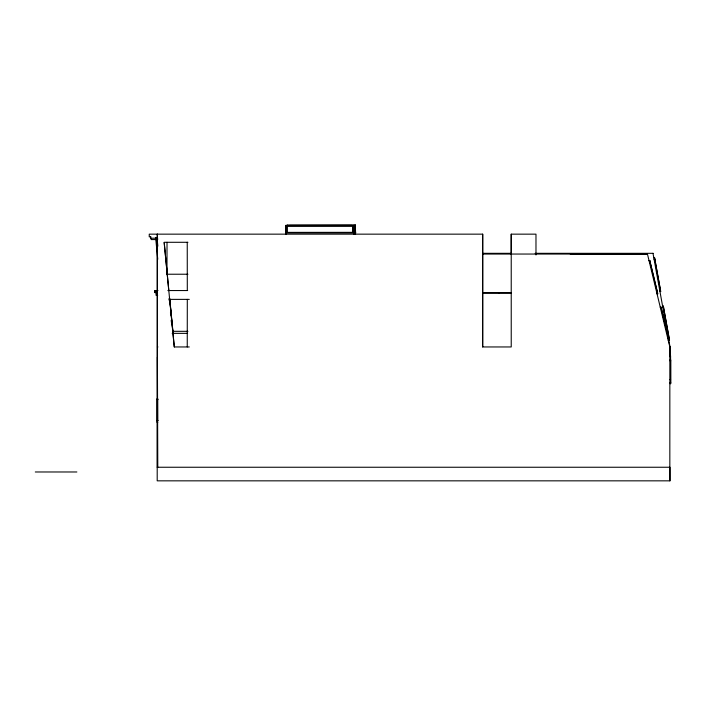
<?xml version="1.0" encoding="UTF-8"?>
<svg xmlns="http://www.w3.org/2000/svg" width="706" height="706" viewBox="0 0 706 706"><rect width="100%" height="100%" fill="white"/><g stroke="black" fill="none" stroke-linecap="round" stroke-linejoin="round"><path stroke-width="1.06" d="M286.036 232.159L286.036 232.795L285.956 225.364L355.339 225.24L355.568 234.154M511.223 254.045L511.223 234.154L535.978 234.154L535.978 254.963M669.835 480.839L669.844 346.955L647.437 253.975L570.236 254.045M669.923 356.636L669.923 346.955M286.177 234.154L285.956 225.364L285.956 234.154M354.138 234.154L353.918 225.364L354.006 232.795M286.971 225.876L286.971 225.24M287.377 225.876L287.386 225.24M354.933 225.876L354.933 225.24L355.162 234.154M355.153 232.812L355.153 232.168M355.339 225.24L355.559 232.812L354.712 232.795L354.712 234.154M355.559 232.812L355.568 232.168M354.712 232.795L354.933 225.364L354.721 232.998L354.712 232.362M355.347 225.999L355.118 234.154M287.386 225.796L287.386 225.161L355.339 225.161L355.127 232.795L355.118 232.159M649.043 260.62L649.705 260.461L657.63 293.352L656.968 293.511M649.158 260.814L649.802 260.62M656.783 292.522L657.454 292.363M657.162 294.093L657.833 293.934L649.794 260.62M660.287 307.031L660.948 306.872L668.979 340.186L668.255 340.345M660.331 307.454L660.992 307.295L668.917 340.186M667.938 338.774L668.6 338.615M168.805 290.554L164.198 242.29L187.928 242.29M653.827 257.611L654.515 257.496L660.684 291.463L660.022 291.578L660.666 291.463L654.488 257.496M654.083 259.014L654.771 258.899M654.224 259.57L654.894 259.446M659.678 289.981L660.366 289.857M659.739 290.069L660.41 289.954M662.625 306.298L663.366 306.175M662.96 307.701L663.622 307.578M668.767 340.266L669.509 340.142L663.331 306.166M187.302 290.545L187.24 242.29M289.672 225.435L351.976 225.435M285.956 225.999L353.918 225.999M285.948 232.795L354.138 232.795M482.675 234.154L482.675 346.955L482.719 234.154L149.248 234.154L149.248 236.854L150.916 236.854M157.765 238.213L150.607 238.213L150.607 236.854M157.765 239.572L151.155 239.572L151.172 238.213M482.551 253.322L511.188 253.322M535.139 253.322L653.103 253.322M482.657 254.045L647.526 254.045M187.928 274.228L166.978 274.228L167.022 242.29M157.968 290.545L154.685 290.545L154.685 292.584L157.403 292.584M167.851 290.545L187.664 290.545M482.675 292.584L511.082 292.584M482.675 293.264L511.082 293.264M157.694 295.302L156.044 295.302L156.044 292.584M169.175 299.379L189.287 299.379M172.476 331.317L187.928 331.317M172.193 333.356L187.584 333.356M157.403 346.955L157.941 346.955M164.163 242.555L174.258 346.955L189.287 346.955M482.657 346.955L511.232 346.955L511.223 234.154M669.844 346.955L670.029 356.636M669.906 355.789L670.585 355.789L670.621 383.649M157.403 357.148L157.773 467.248M670.02 359.866L670.7 359.866L670.691 383.649L669.923 383.649M670.02 360.845L670.7 360.845M669.87 379.572L670.585 379.572M670.02 382.528L670.7 382.528M157.773 398.608L157.103 398.608L157.103 422.391L157.773 422.391M157.111 399.578L158.118 399.578M157.111 420.661L158.118 420.661M157.2 467.248L670.003 467.248L670.02 480.839L157.2 480.839L157.2 234.154M35.3 471.979L76.866 471.979M663.287 306.175L669.429 340.142M652.997 253.322L670.029 346.955M166.934 270.133L167.366 274.493M169.705 298.47L172.908 331.176M169.078 298.47L169.299 300.65M170.464 312.643L170.684 314.823M171.205 320.277L171.426 322.457M156.979 237.428L157.835 246.147M156.926 245.053L157.138 247.232M155.62 237.428L157.756 259.226M169.722 299.379L174.32 346.955M355.339 225.161L355.347 225.796M499.045 292.584L499.054 293.264M498.983 292.584L498.983 293.264M355.347 232.795L355.347 234.154M354.941 225.999L354.941 234.154M353.918 225.364L353.918 234.154M187.302 299.379L187.249 346.955M157.667 399.578L157.676 420.661M157.403 234.154L157.403 467.248M156.335 290.545L156.335 292.584M155.805 290.545L155.779 292.584M155.223 290.545L155.249 292.584M352.621 225.735L287.254 225.77L287.254 232.38L352.621 232.345L352.621 225.735M353.265 225.567L286.601 225.567L286.601 232.592L353.265 232.592L353.265 225.567"/></g></svg>
